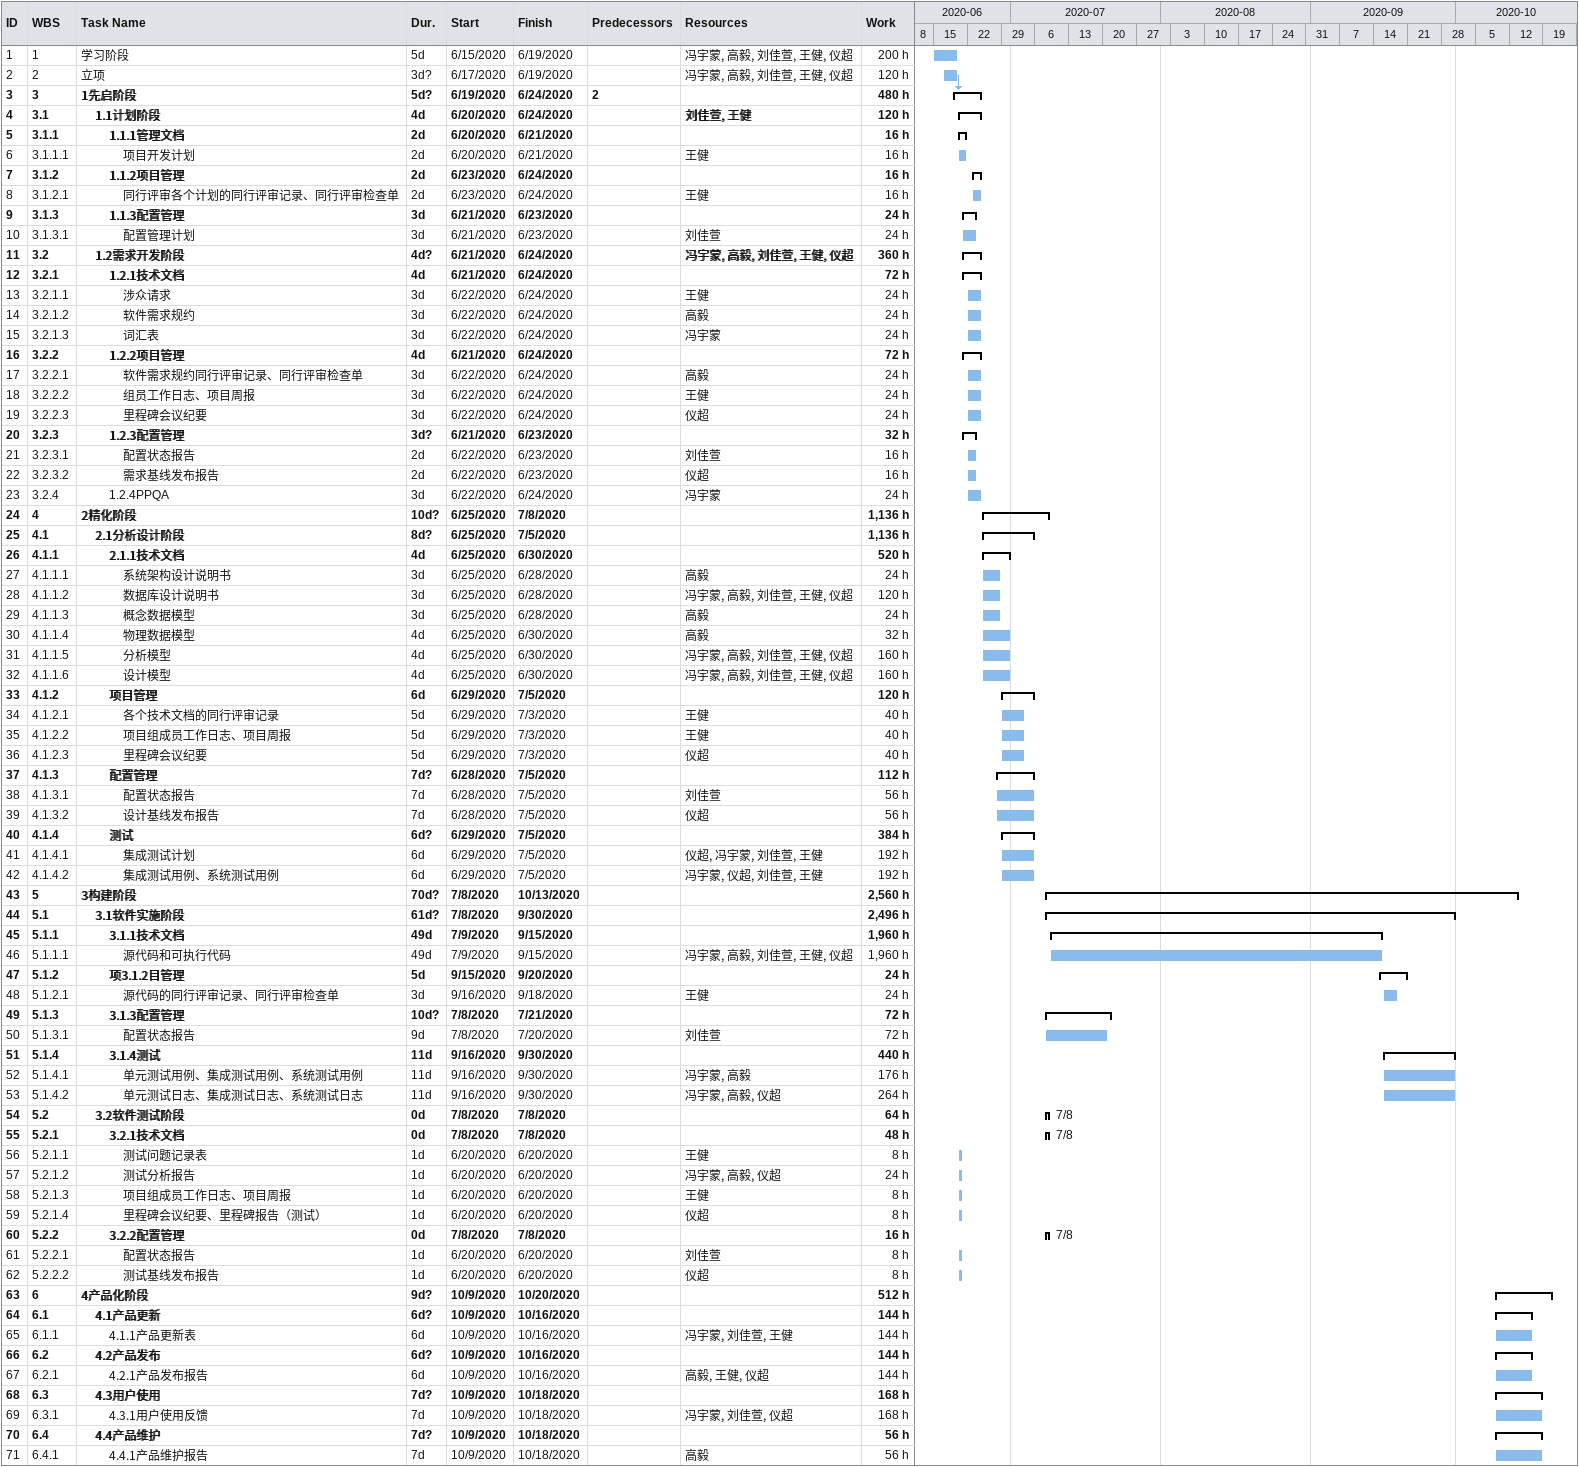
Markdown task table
| ID | WBS | Task | Duration | Start | Finish | Predecessors | Resources | Work (h) |
|---|---|---|---|---|---|---|---|---|
| 1 | 1 | 学习阶段 | 5d | 2020-06-15 | 2020-06-19 |  | 冯宇蒙, 高毅, 刘佳萱, 王健, 仪超 | 200 |
| 2 | 2 | 立项 | 3d? | 2020-06-17 | 2020-06-19 |  | 冯宇蒙, 高毅, 刘佳萱, 王健, 仪超 | 120 |
| 3 | 3 | **1先启阶段** | 5d? | 2020-06-19 | 2020-06-24 | 2 |  | 480 |
| 4 | 3.1 | **1.1计划阶段** | 4d | 2020-06-20 | 2020-06-24 |  | 刘佳萱, 王健 | 120 |
| 5 | 3.1.1 | **1.1.1管理文档** | 2d | 2020-06-20 | 2020-06-21 |  |  | 16 |
| 6 | 3.1.1.1 | 项目开发计划 | 2d | 2020-06-20 | 2020-06-21 |  | 王健 | 16 |
| 7 | 3.1.2 | **1.1.2项目管理** | 2d | 2020-06-23 | 2020-06-24 |  |  | 16 |
| 8 | 3.1.2.1 | 同行评审各个计划的同行评审记录、同行评审检查单 | 2d | 2020-06-23 | 2020-06-24 |  | 王健 | 16 |
| 9 | 3.1.3 | **1.1.3配置管理** | 3d | 2020-06-21 | 2020-06-23 |  |  | 24 |
| 10 | 3.1.3.1 | 配置管理计划 | 3d | 2020-06-21 | 2020-06-23 |  | 刘佳萱 | 24 |
| 11 | 3.2 | **1.2需求开发阶段** | 4d? | 2020-06-21 | 2020-06-24 |  | 冯宇蒙, 高毅, 刘佳萱, 王健, 仪超 | 360 |
| 12 | 3.2.1 | **1.2.1技术文档** | 4d | 2020-06-21 | 2020-06-24 |  |  | 72 |
| 13 | 3.2.1.1 | 涉众请求 | 3d | 2020-06-22 | 2020-06-24 |  | 王健 | 24 |
| 14 | 3.2.1.2 | 软件需求规约 | 3d | 2020-06-22 | 2020-06-24 |  | 高毅 | 24 |
| 15 | 3.2.1.3 | 词汇表 | 3d | 2020-06-22 | 2020-06-24 |  | 冯宇蒙 | 24 |
| 16 | 3.2.2 | **1.2.2项目管理** | 4d | 2020-06-21 | 2020-06-24 |  |  | 72 |
| 17 | 3.2.2.1 | 软件需求规约同行评审记录、同行评审检查单 | 3d | 2020-06-22 | 2020-06-24 |  | 高毅 | 24 |
| 18 | 3.2.2.2 | 组员工作日志、项目周报 | 3d | 2020-06-22 | 2020-06-24 |  | 王健 | 24 |
| 19 | 3.2.2.3 | 里程碑会议纪要 | 3d | 2020-06-22 | 2020-06-24 |  | 仪超 | 24 |
| 20 | 3.2.3 | **1.2.3配置管理** | 3d? | 2020-06-21 | 2020-06-23 |  |  | 32 |
| 21 | 3.2.3.1 | 配置状态报告 | 2d | 2020-06-22 | 2020-06-23 |  | 刘佳萱 | 16 |
| 22 | 3.2.3.2 | 需求基线发布报告 | 2d | 2020-06-22 | 2020-06-23 |  | 仪超 | 16 |
| 23 | 3.2.4 | 1.2.4PPQA | 3d | 2020-06-22 | 2020-06-24 |  | 冯宇蒙 | 24 |
| 24 | 4 | **2精化阶段** | 10d? | 2020-06-25 | 2020-07-08 |  |  | 1136 |
| 25 | 4.1 | **2.1分析设计阶段** | 8d? | 2020-06-25 | 2020-07-05 |  |  | 1136 |
| 26 | 4.1.1 | **2.1.1技术文档** | 4d | 2020-06-25 | 2020-06-30 |  |  | 520 |
| 27 | 4.1.1.1 | 系统架构设计说明书 | 3d | 2020-06-25 | 2020-06-28 |  | 高毅 | 24 |
| 28 | 4.1.1.2 | 数据库设计说明书 | 3d | 2020-06-25 | 2020-06-28 |  | 冯宇蒙, 高毅, 刘佳萱, 王健, 仪超 | 120 |
| 29 | 4.1.1.3 | 概念数据模型 | 3d | 2020-06-25 | 2020-06-28 |  | 高毅 | 24 |
| 30 | 4.1.1.4 | 物理数据模型 | 4d | 2020-06-25 | 2020-06-30 |  | 高毅 | 32 |
| 31 | 4.1.1.5 | 分析模型 | 4d | 2020-06-25 | 2020-06-30 |  | 冯宇蒙, 高毅, 刘佳萱, 王健, 仪超 | 160 |
| 32 | 4.1.1.6 | 设计模型 | 4d | 2020-06-25 | 2020-06-30 |  | 冯宇蒙, 高毅, 刘佳萱, 王健, 仪超 | 160 |
| 33 | 4.1.2 | **项目管理** | 6d | 2020-06-29 | 2020-07-05 |  |  | 120 |
| 34 | 4.1.2.1 | 各个技术文档的同行评审记录 | 5d | 2020-06-29 | 2020-07-03 |  | 王健 | 40 |
| 35 | 4.1.2.2 | 项目组成员工作日志、项目周报 | 5d | 2020-06-29 | 2020-07-03 |  | 王健 | 40 |
| 36 | 4.1.2.3 | 里程碑会议纪要 | 5d | 2020-06-29 | 2020-07-03 |  | 仪超 | 40 |
| 37 | 4.1.3 | **配置管理** | 7d? | 2020-06-28 | 2020-07-05 |  |  | 112 |
| 38 | 4.1.3.1 | 配置状态报告 | 7d | 2020-06-28 | 2020-07-05 |  | 刘佳萱 | 56 |
| 39 | 4.1.3.2 | 设计基线发布报告 | 7d | 2020-06-28 | 2020-07-05 |  | 仪超 | 56 |
| 40 | 4.1.4 | **测试** | 6d? | 2020-06-29 | 2020-07-05 |  |  | 384 |
| 41 | 4.1.4.1 | 集成测试计划 | 6d | 2020-06-29 | 2020-07-05 |  | 仪超, 冯宇蒙, 刘佳萱, 王健 | 192 |
| 42 | 4.1.4.2 | 集成测试用例、系统测试用例 | 6d | 2020-06-29 | 2020-07-05 |  | 冯宇蒙, 仪超, 刘佳萱, 王健 | 192 |
| 43 | 5 | **3构建阶段** | 70d? | 2020-07-08 | 2020-10-13 |  |  | 2560 |
| 44 | 5.1 | **3.1软件实施阶段** | 61d? | 2020-07-08 | 2020-09-30 |  |  | 2496 |
| 45 | 5.1.1 | **3.1.1技术文档** | 49d | 2020-07-09 | 2020-09-15 |  |  | 1960 |
| 46 | 5.1.1.1 | 源代码和可执行代码 | 49d | 2020-07-09 | 2020-09-15 |  | 冯宇蒙, 高毅, 刘佳萱, 王健, 仪超 | 1960 |
| 47 | 5.1.2 | **项3.1.2目管理** | 5d | 2020-09-15 | 2020-09-20 |  |  | 24 |
| 48 | 5.1.2.1 | 源代码的同行评审记录、同行评审检查单 | 3d | 2020-09-16 | 2020-09-18 |  | 王健 | 24 |
| 49 | 5.1.3 | **3.1.3配置管理** | 10d? | 2020-07-08 | 2020-07-21 |  |  | 72 |
| 50 | 5.1.3.1 | 配置状态报告 | 9d | 2020-07-08 | 2020-07-20 |  | 刘佳萱 | 72 |
| 51 | 5.1.4 | **3.1.4测试** | 11d | 2020-09-16 | 2020-09-30 |  |  | 440 |
| 52 | 5.1.4.1 | 单元测试用例、集成测试用例、系统测试用例 | 11d | 2020-09-16 | 2020-09-30 |  | 冯宇蒙, 高毅 | 176 |
| 53 | 5.1.4.2 | 单元测试日志、集成测试日志、系统测试日志 | 11d | 2020-09-16 | 2020-09-30 |  | 冯宇蒙, 高毅, 仪超 | 264 |
| 54 | 5.2 | **3.2软件测试阶段** | 0d | 2020-07-08 | 2020-07-08 |  |  | 64 |
| 55 | 5.2.1 | **3.2.1技术文档** | 0d | 2020-07-08 | 2020-07-08 |  |  | 48 |
| 56 | 5.2.1.1 | 测试问题记录表 | 1d | 2020-06-20 | 2020-06-20 |  | 王健 | 8 |
| 57 | 5.2.1.2 | 测试分析报告 | 1d | 2020-06-20 | 2020-06-20 |  | 冯宇蒙, 高毅, 仪超 | 24 |
| 58 | 5.2.1.3 | 项目组成员工作日志、项目周报 | 1d | 2020-06-20 | 2020-06-20 |  | 王健 | 8 |
| 59 | 5.2.1.4 | 里程碑会议纪要、里程碑报告（测试） | 1d | 2020-06-20 | 2020-06-20 |  | 仪超 | 8 |
| 60 | 5.2.2 | **3.2.2配置管理** | 0d | 2020-07-08 | 2020-07-08 |  |  | 16 |
| 61 | 5.2.2.1 | 配置状态报告 | 1d | 2020-06-20 | 2020-06-20 |  | 刘佳萱 | 8 |
| 62 | 5.2.2.2 | 测试基线发布报告 | 1d | 2020-06-20 | 2020-06-20 |  | 仪超 | 8 |
| 63 | 6 | **4产品化阶段** | 9d? | 2020-10-09 | 2020-10-20 |  |  | 512 |
| 64 | 6.1 | **4.1产品更新** | 6d? | 2020-10-09 | 2020-10-16 |  |  | 144 |
| 65 | 6.1.1 | 4.1.1产品更新表 | 6d | 2020-10-09 | 2020-10-16 |  | 冯宇蒙, 刘佳萱, 王健 | 144 |
| 66 | 6.2 | **4.2产品发布** | 6d? | 2020-10-09 | 2020-10-16 |  |  | 144 |
| 67 | 6.2.1 | 4.2.1产品发布报告 | 6d | 2020-10-09 | 2020-10-16 |  | 高毅, 王健, 仪超 | 144 |
| 68 | 6.3 | **4.3用户使用** | 7d? | 2020-10-09 | 2020-10-18 |  |  | 168 |
| 69 | 6.3.1 | 4.3.1用户使用反馈 | 7d | 2020-10-09 | 2020-10-18 |  | 冯宇蒙, 刘佳萱, 仪超 | 168 |
| 70 | 6.4 | **4.4产品维护** | 7d? | 2020-10-09 | 2020-10-18 |  |  | 56 |
| 71 | 6.4.1 | 4.4.1产品维护报告 | 7d | 2020-10-09 | 2020-10-18 |  | 高毅 | 56 |
